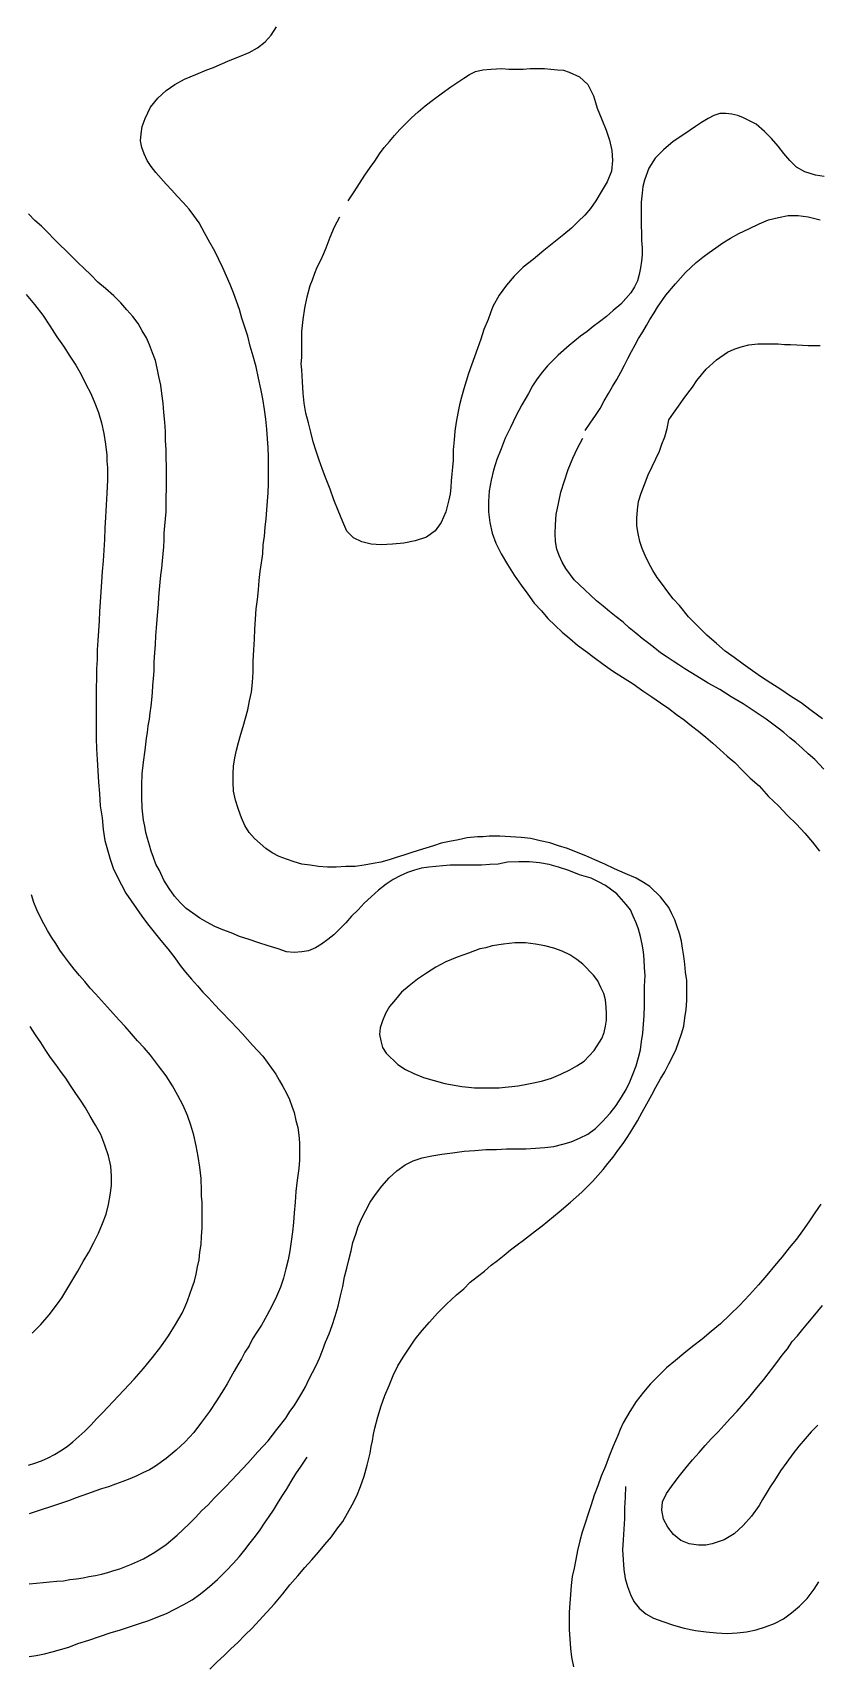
# Model space of a CAD drawing. Header units: inches. Extents: x 401374 to 405300, y 6332180 to 6336621.
# Drawn here: x 403064.2 to 403196.4, y 6333754.6 to 6334029.7 of the extents above; entities that cross this region are included whole.
import ezdxf

# ---------------------------------------------------------------- set-up
doc = ezdxf.new("R2010")
doc.units = ezdxf.units.IN
doc.header["$MEASUREMENT"] = 0

msp = doc.modelspace()

# ---------------------------------------------------------------- linework, layer by layer
for points in [[(403094.1, 6333753.8), (403095.3, 6333755), (403096.5, 6333756.1), (403097.6, 6333757.2), (403098.8, 6333758.3), (403100, 6333759.5), (403101.2, 6333760.7), (403102.4, 6333762), (403103.7, 6333763.4), (403105, 6333764.8), (403106.4, 6333766.5), (403107.6, 6333768), (403108.9, 6333769.5), (403110.1, 6333770.9), (403111.3, 6333772.2), (403112.4, 6333773.5), (403113.5, 6333774.8), (403114.6, 6333776.1), (403115.5, 6333777.4), (403116.5, 6333778.7), (403117.3, 6333780.1), (403118.1, 6333781.5), (403118.9, 6333783), (403119.5, 6333784.6), (403120.1, 6333786.3), (403120.6, 6333788.2), (403121.1, 6333790.2), (403121.3, 6333791.3), (403121.5, 6333792.3), (403121.7, 6333793.4), (403121.9, 6333794.4), (403122.4, 6333796.3), (403123, 6333798.2), (403123.6, 6333799.9), (403124.3, 6333801.6), (403125, 6333803.3), (403125.8, 6333804.9), (403126.7, 6333806.4), (403127.7, 6333807.9), (403128.7, 6333809.4), (403129.9, 6333810.9), (403131.1, 6333812.3), (403132.5, 6333813.8), (403134, 6333815.3), (403135.7, 6333816.9), (403136.9, 6333817.9), (403138, 6333819), (403139.2, 6333820), (403140.4, 6333820.9), (403141.5, 6333821.9), (403142.6, 6333822.7), (403143.7, 6333823.6), (403144.8, 6333824.5), (403145.9, 6333825.3), (403147, 6333826.1), (403148, 6333826.9), (403149, 6333827.7), (403150.1, 6333828.5), (403151.1, 6333829.3), (403153, 6333830.9), (403154.9, 6333832.5), (403156.8, 6333834.2), (403158.6, 6333836), (403160.4, 6333838), (403161.2, 6333839), (403162.1, 6333840.1), (403162.9, 6333841.2), (403163.8, 6333842.4), (403164.6, 6333843.6), (403165.4, 6333844.9), (403166.2, 6333846.2), (403167, 6333847.7), (403167.8, 6333849.1), (403168.6, 6333850.6), (403169.3, 6333851.9), (403170.1, 6333853.3), (403170.8, 6333854.5), (403171.5, 6333855.8), (403172.1, 6333857), (403172.7, 6333858.3), (403173.2, 6333859.6), (403173.6, 6333860.9), (403174, 6333862.2), (403174.2, 6333863.6), (403174.4, 6333865), (403174.5, 6333866.5), (403174.5, 6333868.1), (403174.5, 6333869.9), (403174.3, 6333871.3), (403174.2, 6333872.6), (403174, 6333874), (403173.8, 6333875.3), (403173.6, 6333876.5), (403173.3, 6333877.8), (403172.9, 6333878.9), (403172.5, 6333880.1), (403172, 6333881.1), (403171.5, 6333882.2), (403170.1, 6333884), (403168.3, 6333885.7), (403167.2, 6333886.4), (403166, 6333887.1), (403164.1, 6333887.9), (403162.3, 6333888.7), (403160.7, 6333889.5), (403159, 6333890.2), (403157.5, 6333890.9), (403155.9, 6333891.5), (403154.4, 6333892.1), (403152.9, 6333892.6), (403151.4, 6333893.1), (403149.8, 6333893.4), (403148.2, 6333893.8), (403146.6, 6333894), (403144.8, 6333894.1), (403143, 6333894.2), (403141.2, 6333894.2), (403140.2, 6333894.1), (403139.2, 6333894.1), (403137.5, 6333893.9), (403136, 6333893.6), (403134.5, 6333893.3), (403133.1, 6333893), (403131.8, 6333892.6), (403130.5, 6333892.2), (403129.2, 6333891.8), (403128, 6333891.4), (403126.8, 6333891), (403125.5, 6333890.6), (403124.3, 6333890.2), (403122.9, 6333889.8), (403121.6, 6333889.6), (403120.1, 6333889.3), (403118.6, 6333889.1), (403117, 6333889.1), (403115.4, 6333889), (403113.9, 6333889), (403112.4, 6333889.1), (403111, 6333889.3), (403109.6, 6333889.5), (403108.3, 6333889.9), (403107, 6333890.3), (403105.8, 6333890.8), (403104.6, 6333891.4), (403103.5, 6333892.1), (403101.6, 6333893.8), (403100.7, 6333894.8), (403100, 6333896), (403099.4, 6333897.3), (403098.9, 6333898.7), (403098.4, 6333900.3), (403098.1, 6333901.8), (403098, 6333903.3), (403098, 6333904.7), (403098.1, 6333906), (403098.3, 6333907.4), (403098.6, 6333908.7), (403098.9, 6333910), (403099.3, 6333911.4), (403099.7, 6333912.7), (403100.1, 6333914.1), (403100.5, 6333915.5), (403100.8, 6333917), (403101.1, 6333918.5), (403101.3, 6333920.1), (403101.4, 6333921.9), (403101.4, 6333923.7), (403101.5, 6333925.6), (403101.6, 6333927.4), (403101.7, 6333929.1), (403101.8, 6333930.8), (403101.9, 6333932.5), (403102.1, 6333934.1), (403102.3, 6333935.7), (403102.4, 6333937.3), (403102.6, 6333938.8), (403102.8, 6333940.3), (403103, 6333941.8), (403103.1, 6333943.3), (403103.3, 6333944.8), (403103.4, 6333946.3), (403103.6, 6333947.7), (403103.7, 6333949.2), (403103.8, 6333950.7), (403103.9, 6333952.1), (403104, 6333953.6), (403104, 6333955.1), (403104, 6333956.6), (403104, 6333958.1), (403103.9, 6333959.7), (403103.8, 6333961.2), (403103.7, 6333962.8), (403103.5, 6333964.5), (403103.3, 6333966.1), (403103, 6333967.9), (403102.7, 6333969.6), (403102.3, 6333971.4), (403101.9, 6333973.3), (403101.4, 6333975.1), (403100.9, 6333976.8), (403100.5, 6333978.5), (403100, 6333980), (403099.5, 6333981.5), (403099.1, 6333983), (403098.6, 6333984.4), (403098.1, 6333985.8), (403097.5, 6333987.2), (403096.9, 6333988.6), (403096.3, 6333990), (403095.6, 6333991.4), (403094.9, 6333992.8), (403094.1, 6333994.3), (403093.2, 6333995.9), (403092.3, 6333997.6), (403091.4, 6333998.8), (403090.6, 6333999.9), (403089.6, 6334001), (403088.6, 6334002.1), (403087.7, 6334003.1), (403086.7, 6334004.1), (403085, 6334006.1), (403084.2, 6334007.1), (403083.5, 6334008.1), (403083, 6334009.2), (403082.6, 6334010.3), (403082.4, 6334011.4), (403082.5, 6334012.6), (403082.7, 6334013.8), (403083.2, 6334015.2), (403084.1, 6334017.1), (403085.3, 6334018.6), (403086.7, 6334019.9), (403088.2, 6334020.9), (403089.8, 6334021.8), (403091.7, 6334022.6), (403093.6, 6334023.4), (403094.7, 6334023.8), (403095.8, 6334024.3), (403097.5, 6334025), (403099.1, 6334025.6), (403100.7, 6334026.3), (403102.1, 6334027.1), (403103.4, 6334028.1), (403104.4, 6334029.2), (403105.3, 6334030.6)], [(403117.4, 6334001.3), (403118.4, 6334002.8), (403119.3, 6334004.2), (403120.2, 6334005.6), (403121.1, 6334006.9), (403121.9, 6334008), (403122.7, 6334009.2), (403123.5, 6334010.3), (403124.4, 6334011.3), (403125.2, 6334012.3), (403126.1, 6334013.3), (403128.1, 6334015.3), (403129.2, 6334016.3), (403130.4, 6334017.3), (403131.8, 6334018.4), (403133.3, 6334019.5), (403134.7, 6334020.5), (403135.9, 6334021.3), (403136.9, 6334022), (403137.9, 6334022.6), (403138.9, 6334023.1), (403140.1, 6334023.4), (403141.5, 6334023.5), (403143.3, 6334023.6), (403144.5, 6334023.5), (403145.7, 6334023.5), (403146.9, 6334023.5), (403148.1, 6334023.6), (403149.3, 6334023.6), (403150.5, 6334023.6), (403151.6, 6334023.5), (403152.7, 6334023.4), (403153.7, 6334023.3), (403154.7, 6334023), (403156.4, 6334022.2), (403157.8, 6334020.9), (403158.8, 6334019), (403159.1, 6334017.9), (403159.4, 6334016.9), (403160.2, 6334015), (403160.9, 6334013.2), (403161.5, 6334011.5), (403161.9, 6334009.8), (403162, 6334008.1), (403161.8, 6334006.3), (403161.1, 6334004.5), (403160.1, 6334002.8), (403159.2, 6334001.3), (403158.3, 6334000), (403157.3, 6333998.9), (403156.2, 6333997.8), (403155.1, 6333996.7), (403153.8, 6333995.6), (403152.4, 6333994.5), (403150.4, 6333992.9), (403148.6, 6333991.4), (403146.9, 6333990.1), (403145.4, 6333988.6), (403144.1, 6333987.1), (403142.9, 6333985.4), (403141.8, 6333983.5), (403141.4, 6333982.4), (403141, 6333981.3), (403140.3, 6333979.6), (403139.8, 6333978), (403139.2, 6333976.4), (403138.7, 6333975), (403138.2, 6333973.6), (403137.7, 6333972.2), (403137.3, 6333970.9), (403136.9, 6333969.6), (403136.5, 6333968.2), (403136.2, 6333966.9), (403135.9, 6333965.5), (403135.6, 6333964), (403135.4, 6333962.5), (403135.3, 6333961), (403135.1, 6333959.3), (403135.1, 6333957.6), (403135, 6333956.4), (403134.9, 6333955.3), (403134.8, 6333954.1), (403134.7, 6333953), (403134.6, 6333951.9), (403134.4, 6333950.9), (403133.9, 6333948.9), (403133.1, 6333947.1), (403132.1, 6333945.7), (403130.6, 6333944.6), (403128.7, 6333944), (403126.8, 6333943.6), (403124.9, 6333943.4), (403123, 6333943.3), (403121.3, 6333943.4), (403119.7, 6333943.8), (403118.3, 6333944.5), (403117.2, 6333945.6), (403116.5, 6333947.2), (403115.7, 6333949.1), (403115, 6333950.9), (403114.4, 6333952.7), (403113.7, 6333954.4), (403113.1, 6333956), (403112.5, 6333957.6), (403112, 6333959.1), (403111.5, 6333960.7), (403111.1, 6333962.3), (403110.7, 6333963.9), (403110.3, 6333965.5), (403110, 6333967.2), (403109.8, 6333968.9), (403109.7, 6333970.8), (403109.6, 6333972.8), (403109.5, 6333973.8), (403109.6, 6333974.9), (403109.6, 6333976.1), (403109.6, 6333977.2), (403109.6, 6333978.3), (403109.6, 6333979.3), (403109.8, 6333981.3), (403110.1, 6333983.2), (403110.5, 6333985.1), (403111, 6333987), (403111.4, 6333988), (403111.8, 6333989.1), (403112.2, 6333990.1), (403112.8, 6333991.3), (403113.3, 6333992.4), (403113.7, 6333993.4), (403114.4, 6333995.2), (403115.1, 6333996.9), (403116, 6333998.6)], [(403197.7, 6334005.4), (403196.2, 6334005.6), (403194.4, 6334006.2), (403193, 6334007), (403191.9, 6334008.1), (403190.9, 6334009.3), (403189.9, 6334010.5), (403188.8, 6334011.8), (403187.6, 6334013), (403186.2, 6334014.2), (403185.1, 6334014.8), (403184.1, 6334015.3), (403183.1, 6334015.7), (403182.1, 6334015.9), (403181.1, 6334016), (403180.1, 6334016), (403179.1, 6334015.7), (403178.1, 6334015.2), (403177, 6334014.5), (403176, 6334013.8), (403174, 6334012.5), (403172.2, 6334011.3), (403170.6, 6334009.9), (403169.2, 6334008.5), (403168.1, 6334006.8), (403167.4, 6334004.8), (403167.1, 6334003.7), (403167, 6334002.6), (403166.8, 6334001.1), (403166.8, 6333999.8), (403166.8, 6333998.4), (403166.8, 6333997.1), (403166.9, 6333995.9), (403166.9, 6333994.6), (403167, 6333993.4), (403167, 6333992.2), (403166.9, 6333991.1), (403166.7, 6333990), (403166.5, 6333988.9), (403166.2, 6333987.8), (403165.7, 6333986.8), (403165.1, 6333985.8), (403163.4, 6333983.9), (403162.1, 6333982.8), (403161, 6333981.8), (403159.8, 6333980.9), (403158.7, 6333980.1), (403157.7, 6333979.3), (403156.6, 6333978.5), (403154.7, 6333976.9), (403152.8, 6333975.3), (403151, 6333973.5), (403150.2, 6333972.5), (403149.3, 6333971.3), (403148.5, 6333970.1), (403147.8, 6333968.8), (403146.7, 6333966.9), (403145.7, 6333965), (403144.8, 6333963.1), (403143.9, 6333961.3), (403143.2, 6333959.5), (403142.5, 6333957.7), (403141.9, 6333955.9), (403141.5, 6333954.2), (403141.2, 6333952.4), (403141.1, 6333950.6), (403141.1, 6333948.9), (403141.3, 6333947.1), (403141.7, 6333945.3), (403142.3, 6333943.6), (403143.2, 6333941.8), (403144.3, 6333940), (403145.4, 6333938.2), (403146.6, 6333936.5), (403147.7, 6333935), (403148.8, 6333933.5), (403150, 6333932.2), (403151.1, 6333930.9), (403152.3, 6333929.7), (403153.5, 6333928.6), (403154.8, 6333927.5), (403156.1, 6333926.4), (403157.5, 6333925.4), (403158.9, 6333924.3), (403160.4, 6333923.2), (403162, 6333922.1), (403163.7, 6333921), (403165.5, 6333919.9), (403167.1, 6333918.7), (403168.6, 6333917.7), (403170.1, 6333916.7), (403171.5, 6333915.7), (403172.8, 6333914.7), (403174.1, 6333913.8), (403175.3, 6333912.8), (403176.5, 6333911.9), (403177.7, 6333910.9), (403178.9, 6333909.9), (403180.1, 6333908.8), (403181.3, 6333907.7), (403182.6, 6333906.6), (403183.9, 6333905.3), (403185.2, 6333904), (403186.7, 6333902.7), (403188.3, 6333900.9), (403190, 6333899.3), (403191.5, 6333897.7), (403193, 6333896.2), (403194.4, 6333894.7), (403195.7, 6333893.2), (403196.9, 6333891.7)], [(403063.6, 6333768.2), (403064.8, 6333768.3), (403066, 6333768.4), (403067.1, 6333768.5), (403068.3, 6333768.6), (403069.4, 6333768.7), (403070.5, 6333768.9), (403071.6, 6333769), (403072.7, 6333769.2), (403073.7, 6333769.4), (403074.8, 6333769.6), (403075.8, 6333769.8), (403076.9, 6333770.1), (403077.9, 6333770.4), (403078.9, 6333770.7), (403080.9, 6333771.5), (403082.9, 6333772.4), (403084.8, 6333773.5), (403086.7, 6333774.8), (403088.6, 6333776.4), (403090.6, 6333778.3), (403091.7, 6333779.4), (403092.7, 6333780.5), (403093.8, 6333781.5), (403094.8, 6333782.6), (403095.8, 6333783.6), (403096.8, 6333784.6), (403098.7, 6333786.6), (403100.5, 6333788.5), (403102.2, 6333790.4), (403103.9, 6333792.3), (403105.4, 6333794.2), (403106.9, 6333796.1), (403107.6, 6333797.2), (403108.3, 6333798.2), (403108.9, 6333799.2), (403109.6, 6333800.3), (403110.2, 6333801.4), (403110.8, 6333802.6), (403111.4, 6333803.8), (403112, 6333805), (403112.6, 6333806.2), (403113.1, 6333807.5), (403113.6, 6333808.9), (403114.2, 6333810.3), (403114.7, 6333811.7), (403115.2, 6333813.3), (403115.7, 6333815), (403116.1, 6333816.7), (403116.5, 6333818.3), (403116.8, 6333819.9), (403117.2, 6333821.4), (403117.5, 6333822.8), (403117.9, 6333824.3), (403118.2, 6333825.7), (403118.7, 6333827.1), (403119.1, 6333828.4), (403119.7, 6333829.8), (403120.4, 6333831.1), (403121.1, 6333832.5), (403122, 6333833.8), (403123.1, 6333835.2), (403124.3, 6333836.6), (403125.6, 6333837.8), (403127, 6333838.8), (403128.4, 6333839.5), (403129.9, 6333840), (403131.5, 6333840.3), (403133.2, 6333840.6), (403135, 6333840.8), (403137, 6333841.1), (403138.8, 6333841.2), (403140.6, 6333841.4), (403142.4, 6333841.4), (403144.1, 6333841.5), (403145.8, 6333841.5), (403147.4, 6333841.5), (403149, 6333841.6), (403150.6, 6333841.7), (403152.1, 6333841.9), (403153.6, 6333842.3), (403155, 6333842.7), (403156.4, 6333843.3), (403157.8, 6333844), (403159.1, 6333844.9), (403160.3, 6333846.1), (403161.6, 6333847.5), (403162.6, 6333848.8), (403163.5, 6333850.2), (403164.3, 6333851.5), (403164.9, 6333852.8), (403165.5, 6333854.2), (403166, 6333855.5), (403166.4, 6333856.9), (403166.7, 6333858.2), (403166.9, 6333859.6), (403167.1, 6333861), (403167.2, 6333862.5), (403167.3, 6333864), (403167.4, 6333865.6), (403167.4, 6333867.2), (403167.4, 6333868.9), (403167.5, 6333870.7), (403167.4, 6333872), (403167.3, 6333873.4), (403167.2, 6333874.7), (403167, 6333876), (403166.7, 6333877.3), (403166.4, 6333878.5), (403166, 6333879.6), (403165.5, 6333880.7), (403165, 6333881.8), (403164.3, 6333882.7), (403162.7, 6333884.5), (403160.8, 6333885.9), (403159.6, 6333886.5), (403158.4, 6333887.1), (403156.4, 6333887.7), (403154.6, 6333888.4), (403152.9, 6333889), (403151.3, 6333889.4), (403149.7, 6333889.7), (403148, 6333889.9), (403146.2, 6333889.9), (403144.3, 6333889.8), (403142.7, 6333889.5), (403141.3, 6333889.4), (403139.9, 6333889.3), (403138.5, 6333889.3), (403137.2, 6333889.3), (403135.9, 6333889.3), (403134.6, 6333889.3), (403133.4, 6333889.2), (403132.2, 6333889.1), (403131, 6333889), (403129.8, 6333888.8), (403128.6, 6333888.5), (403127.4, 6333888.1), (403126.2, 6333887.5), (403125, 6333886.9), (403123.8, 6333886.1), (403122.5, 6333885.1), (403121.3, 6333884), (403120.1, 6333882.9), (403119.1, 6333881.8), (403118, 6333880.7), (403117, 6333879.6), (403116, 6333878.6), (403115, 6333877.6), (403114, 6333876.8), (403112.9, 6333876), (403111.9, 6333875.4), (403110.7, 6333874.9), (403109.6, 6333874.7), (403108.3, 6333874.6), (403107, 6333874.7), (403105.6, 6333875.2), (403103.9, 6333875.7), (403102.2, 6333876.3), (403100.7, 6333876.8), (403099.1, 6333877.3), (403097.7, 6333877.9), (403096.3, 6333878.4), (403094.9, 6333879), (403093.6, 6333879.7), (403092.4, 6333880.4), (403091.2, 6333881.2), (403090.1, 6333882), (403089.1, 6333883), (403088.1, 6333884.1), (403087.2, 6333885.4), (403086.3, 6333886.8), (403085.6, 6333888.4), (403085, 6333889.5), (403084.6, 6333890.6), (403084.2, 6333891.7), (403083.9, 6333892.7), (403083.6, 6333893.8), (403083.3, 6333894.8), (403083.1, 6333895.9), (403082.9, 6333896.9), (403082.7, 6333898.9), (403082.6, 6333900.8), (403082.6, 6333902.8), (403082.7, 6333904.7), (403082.9, 6333906.7), (403083.2, 6333908.7), (403083.3, 6333909.7), (403083.4, 6333910.7), (403083.6, 6333911.7), (403083.7, 6333912.8), (403083.9, 6333913.9), (403084, 6333915), (403084.2, 6333916.1), (403084.3, 6333917.2), (403084.4, 6333918.4), (403084.5, 6333919.6), (403084.6, 6333920.8), (403084.7, 6333922.1), (403084.7, 6333923.6), (403084.8, 6333925.1), (403084.9, 6333926.5), (403085, 6333928), (403085.1, 6333929.3), (403085.2, 6333930.7), (403085.3, 6333932), (403085.4, 6333933.3), (403085.5, 6333934.5), (403085.6, 6333935.8), (403085.7, 6333937), (403085.8, 6333938.2), (403086, 6333939.4), (403086.1, 6333940.6), (403086.2, 6333941.8), (403086.3, 6333943), (403086.4, 6333944.1), (403086.4, 6333945.3), (403086.5, 6333946.5), (403086.6, 6333947.7), (403086.7, 6333948.9), (403086.7, 6333950.2), (403086.7, 6333951.4), (403086.8, 6333952.7), (403086.8, 6333954), (403086.8, 6333955.3), (403086.8, 6333956.6), (403086.7, 6333958), (403086.7, 6333959.4), (403086.6, 6333960.9), (403086.6, 6333962.4), (403086.5, 6333964), (403086.3, 6333965.6), (403086.2, 6333967.2), (403086, 6333968.8), (403085.8, 6333970.2), (403085.5, 6333971.7), (403085.2, 6333973.1), (403084.9, 6333974.4), (403084.4, 6333975.7), (403083.9, 6333977), (403083.4, 6333978.2), (403082.7, 6333979.4), (403082, 6333980.6), (403081.1, 6333981.8), (403080.1, 6333982.9), (403079.1, 6333984.1), (403077.9, 6333985.3), (403076.5, 6333986.5), (403075.2, 6333987.6), (403074, 6333988.8), (403072.9, 6333989.9), (403071.8, 6333990.9), (403070.8, 6333991.9), (403069.8, 6333992.9), (403068.8, 6333993.9), (403067.8, 6333994.9), (403066.8, 6333995.9), (403065.7, 6333997), (403064.6, 6333998), (403063.5, 6333999.1)], [(403157.4, 6333962.6), (403158.2, 6333963.8), (403159.1, 6333965.1), (403159.9, 6333966.3), (403160.6, 6333967.6), (403161.3, 6333968.8), (403162, 6333970), (403162.7, 6333971.2), (403163.4, 6333972.4), (403164, 6333973.6), (403164.6, 6333974.7), (403165.2, 6333975.9), (403165.8, 6333977), (403166.4, 6333978.1), (403167.1, 6333979.2), (403167.7, 6333980.3), (403168.3, 6333981.3), (403169, 6333982.4), (403169.6, 6333983.4), (403171, 6333985.4), (403172.6, 6333987.3), (403174.3, 6333989.2), (403176.1, 6333990.9), (403177.2, 6333991.8), (403178.3, 6333992.6), (403179.4, 6333993.4), (403180.6, 6333994.2), (403181.9, 6333995), (403183.3, 6333995.8), (403185, 6333996.6), (403186.7, 6333997.4), (403188.3, 6333998.1), (403190, 6333998.5), (403191.6, 6333998.8), (403193.3, 6333998.8), (403195, 6333998.6), (403197, 6333998.1)], [(403063.1, 6333985.5), (403064.5, 6333983.8), (403065.9, 6333982), (403067.1, 6333980.2), (403068.3, 6333978.4), (403069.4, 6333976.8), (403070.5, 6333975.1), (403071.5, 6333973.6), (403072.4, 6333972), (403073.2, 6333970.4), (403074, 6333968.8), (403074.7, 6333967.2), (403075.3, 6333965.6), (403075.8, 6333963.9), (403076.2, 6333962.1), (403076.5, 6333960.3), (403076.7, 6333958.4), (403076.7, 6333957.4), (403076.8, 6333956.3), (403076.8, 6333955.2), (403076.8, 6333954.2), (403076.7, 6333952), (403076.6, 6333950), (403076.5, 6333948), (403076.4, 6333946.1), (403076.3, 6333944.2), (403076.2, 6333942.4), (403076.1, 6333940.6), (403075.9, 6333938.8), (403075.8, 6333937.1), (403075.7, 6333935.4), (403075.6, 6333933.7), (403075.5, 6333932.1), (403075.4, 6333930.5), (403075.3, 6333928.8), (403075.2, 6333927.2), (403075.1, 6333925.6), (403075.1, 6333924), (403075, 6333922.4), (403075, 6333920.8), (403074.9, 6333919.2), (403074.9, 6333917.5), (403074.9, 6333915.9), (403074.9, 6333914.2), (403074.9, 6333912.5), (403074.9, 6333910.7), (403075, 6333908.9), (403075.1, 6333907.1), (403075.2, 6333905.2), (403075.3, 6333903.3), (403075.5, 6333901.4), (403075.6, 6333899.3), (403075.9, 6333897.3), (403076.1, 6333895.3), (403076.4, 6333893.5), (403076.8, 6333891.9), (403077.3, 6333890.3), (403077.8, 6333888.8), (403078.5, 6333887.3), (403079.2, 6333886), (403079.9, 6333884.6), (403080.8, 6333883.3), (403081.7, 6333882), (403082.6, 6333880.7), (403083.6, 6333879.4), (403084.7, 6333878), (403085.8, 6333876.6), (403087, 6333875.2), (403088.2, 6333873.7), (403089.1, 6333872.4), (403090, 6333871.3), (403091, 6333870.1), (403092, 6333869), (403092.9, 6333867.9), (403093.9, 6333866.9), (403094.9, 6333865.8), (403095.8, 6333864.8), (403097.7, 6333862.9), (403099.6, 6333860.9), (403101.3, 6333859), (403103, 6333857.1), (403104.5, 6333855.1), (403105.2, 6333854.1), (403105.8, 6333853.1), (403106.4, 6333852), (403107, 6333850.9), (403107.5, 6333849.8), (403107.9, 6333848.7), (403108.3, 6333847.6), (403108.6, 6333846.3), (403108.9, 6333845.1), (403109.1, 6333843.8), (403109.2, 6333842.5), (403109.2, 6333841.1), (403109.2, 6333839.6), (403109.1, 6333838.2), (403108.8, 6333836.2), (403108.6, 6333834.3), (403108.5, 6333832.5), (403108.3, 6333830.7), (403108.2, 6333829.1), (403108, 6333827.5), (403107.8, 6333825.9), (403107.6, 6333824.3), (403107.3, 6333822.8), (403106.9, 6333821.3), (403106.5, 6333819.7), (403106, 6333818.2), (403105.3, 6333816.6), (403104.6, 6333815.1), (403103.7, 6333813.4), (403102.8, 6333811.8), (403102, 6333810.6), (403101.3, 6333809.5), (403100.7, 6333808.3), (403100, 6333807.2), (403099.4, 6333806.1), (403098.8, 6333805.1), (403098.2, 6333804), (403097.6, 6333803), (403097, 6333801.9), (403096.4, 6333800.9), (403095.2, 6333799), (403094, 6333797.2), (403092.7, 6333795.4), (403091.4, 6333793.7), (403089.9, 6333792.1), (403088.4, 6333790.7), (403086.7, 6333789.3), (403084.9, 6333788), (403083.9, 6333787.4), (403082.8, 6333786.9), (403081.8, 6333786.4), (403080.6, 6333785.9), (403079.4, 6333785.4), (403078.2, 6333785), (403077, 6333784.5), (403075.8, 6333784.2), (403074.7, 6333783.8), (403073.6, 6333783.4), (403072.5, 6333783), (403071.4, 6333782.6), (403070.4, 6333782.2), (403069.4, 6333781.9), (403067.4, 6333781.2), (403065.5, 6333780.6), (403063.6, 6333780)], [(403171.5, 6333964.4), (403172.3, 6333965.5), (403173.1, 6333966.7), (403173.9, 6333967.8), (403174.7, 6333968.9), (403175.5, 6333969.9), (403176.2, 6333971), (403177.8, 6333972.9), (403179.5, 6333974.5), (403181.4, 6333975.8), (403182.5, 6333976.3), (403183.7, 6333976.7), (403185, 6333977), (403186.5, 6333977.2), (403187.7, 6333977.2), (403188.8, 6333977.2), (403189.9, 6333977.2), (403191, 6333977.1), (403192, 6333977.1), (403193.1, 6333977), (403195, 6333976.9), (403197, 6333976.9)], [(403197.4, 6333914), (403195.5, 6333915.4), (403193.8, 6333916.7), (403192, 6333917.8), (403190.4, 6333918.9), (403188.7, 6333920), (403187.1, 6333921), (403185.6, 6333922.1), (403184, 6333923.2), (403182.5, 6333924.3), (403181, 6333925.4), (403179.5, 6333926.7), (403177.9, 6333928.1), (403176.4, 6333929.6), (403174.8, 6333931.2), (403173.3, 6333933.1), (403172.2, 6333934.2), (403171.3, 6333935.4), (403170.4, 6333936.6), (403169.5, 6333937.8), (403168.8, 6333939), (403168.1, 6333940.2), (403167.5, 6333941.5), (403167, 6333942.7), (403166.6, 6333943.9), (403166.3, 6333945.2), (403166.1, 6333946.5), (403166.1, 6333947.8), (403166.2, 6333949.2), (403166.4, 6333950.6), (403166.8, 6333952), (403167.4, 6333953.5), (403168, 6333955.1), (403168.7, 6333956.5), (403169.3, 6333957.8), (403169.9, 6333959.1), (403170.3, 6333960.3), (403170.8, 6333961.5), (403171.2, 6333962.9), (403171.5, 6333964.4)], [(403197.6, 6333905.5), (403196.1, 6333907.1), (403195, 6333908.1), (403194, 6333909), (403192.9, 6333910), (403191.9, 6333910.8), (403190.9, 6333911.7), (403189.9, 6333912.4), (403187.9, 6333913.9), (403185.9, 6333915.3), (403184, 6333916.5), (403182, 6333917.7), (403180.1, 6333918.9), (403178.1, 6333920), (403176.2, 6333921.2), (403174.2, 6333922.4), (403173.2, 6333923.1), (403172.2, 6333923.7), (403171.2, 6333924.4), (403170.1, 6333925.1), (403169.1, 6333925.9), (403168.1, 6333926.7), (403167, 6333927.5), (403165.9, 6333928.4), (403164.8, 6333929.3), (403163.8, 6333930.3), (403162.6, 6333931.2), (403161.5, 6333932.1), (403160.4, 6333933), (403159.3, 6333933.9), (403158.3, 6333934.8), (403157.3, 6333935.7), (403155.5, 6333937.4), (403154.1, 6333939.3), (403153.5, 6333940.4), (403153, 6333941.5), (403152.6, 6333942.6), (403152.4, 6333943.9), (403152.3, 6333945.2), (403152.4, 6333946.7), (403152.5, 6333948.4), (403152.9, 6333950.3), (403153.3, 6333952.2), (403153.9, 6333954.1), (403154.5, 6333956), (403155.3, 6333957.9), (403156.1, 6333959.6), (403157, 6333961.3)], [(403063.5, 6333788.2), (403064.6, 6333788.5), (403065.7, 6333788.9), (403066.8, 6333789.4), (403067.9, 6333790), (403068.9, 6333790.6), (403070, 6333791.3), (403071, 6333792.1), (403072, 6333793), (403073, 6333793.9), (403074.1, 6333795), (403075, 6333796), (403076, 6333797), (403077.8, 6333798.9), (403079.6, 6333800.8), (403081.3, 6333802.7), (403082.9, 6333804.5), (403084.4, 6333806.3), (403085.8, 6333808.1), (403087.1, 6333810), (403088.3, 6333811.9), (403089.4, 6333813.8), (403089.9, 6333814.9), (403090.3, 6333815.9), (403090.7, 6333817), (403091.1, 6333818.1), (403091.5, 6333819.2), (403091.8, 6333820.4), (403092, 6333821.6), (403092.3, 6333822.8), (403092.4, 6333824.1), (403092.6, 6333825.4), (403092.7, 6333826.7), (403092.8, 6333828.2), (403092.8, 6333829.3), (403092.8, 6333830.4), (403092.8, 6333831.4), (403092.8, 6333832.5), (403092.7, 6333833.5), (403092.7, 6333834.5), (403092.6, 6333836.5), (403092.4, 6333838.4), (403092.1, 6333840.2), (403091.8, 6333842), (403091.4, 6333843.8), (403090.9, 6333845.5), (403090.3, 6333847.1), (403089.6, 6333848.8), (403088.7, 6333850.5), (403087.8, 6333852.1), (403086.7, 6333853.8), (403085.4, 6333855.5), (403084.1, 6333857.3), (403083, 6333858.5), (403081.9, 6333859.7), (403080.9, 6333860.9), (403079.8, 6333862.1), (403078.8, 6333863.2), (403077.8, 6333864.3), (403076.8, 6333865.4), (403075.8, 6333866.5), (403074.8, 6333867.6), (403073.9, 6333868.6), (403073, 6333869.7), (403072.1, 6333870.7), (403071.2, 6333871.8), (403070.4, 6333872.8), (403069.6, 6333873.9), (403068.8, 6333875), (403068.1, 6333876.1), (403067.4, 6333877.2), (403066.7, 6333878.3), (403066.1, 6333879.4), (403065.5, 6333880.6), (403064.9, 6333881.8), (403064.4, 6333883), (403064, 6333884.3)], [(403122.9, 6333859.7), (403123.2, 6333858.6), (403123.8, 6333857.6), (403125.8, 6333855.7), (403127.1, 6333854.9), (403128.5, 6333854.2), (403130.1, 6333853.5), (403131.9, 6333853), (403133.7, 6333852.5), (403135.6, 6333852.2), (403136.6, 6333852), (403137.7, 6333851.9), (403138.7, 6333851.8), (403139.7, 6333851.8), (403140.8, 6333851.8), (403141.8, 6333851.8), (403142.9, 6333851.8), (403143.9, 6333851.9), (403145, 6333852), (403146, 6333852.1), (403147, 6333852.3), (403148.1, 6333852.5), (403150, 6333852.9), (403151.7, 6333853.4), (403153.3, 6333854.1), (403154.8, 6333854.8), (403156, 6333855.5), (403157.2, 6333856.3), (403158.9, 6333858.1), (403160.2, 6333860.1), (403160.6, 6333861.1), (403160.8, 6333862.2), (403161, 6333863.2), (403161, 6333864.3), (403160.9, 6333865.4), (403160.8, 6333866.6), (403160.5, 6333867.7), (403160, 6333868.7), (403159.5, 6333869.8), (403158.8, 6333870.8), (403157, 6333872.6), (403156, 6333873.4), (403154.8, 6333874.2), (403153.5, 6333874.8), (403152.1, 6333875.3), (403150.6, 6333875.7), (403149, 6333876), (403147.3, 6333876.2), (403145.5, 6333876.2), (403143.6, 6333876), (403141.7, 6333875.7), (403140.6, 6333875.4), (403139.6, 6333875.2), (403137.7, 6333874.5), (403135.8, 6333873.8), (403133.9, 6333873), (403132.2, 6333872.1), (403130.6, 6333871.1), (403129.1, 6333870.1), (403127.7, 6333869), (403126.4, 6333867.9), (403125.4, 6333866.7), (403124.4, 6333865.5), (403123.7, 6333864.3), (403123.2, 6333863.1), (403122.8, 6333861.9), (403122.7, 6333860.8), (403122.9, 6333859.7)], [(403064.1, 6333810.4), (403065.6, 6333811.9), (403067, 6333813.5), (403068.4, 6333815.4), (403069.1, 6333816.4), (403069.8, 6333817.5), (403070.8, 6333819.2), (403071.8, 6333820.9), (403072.7, 6333822.5), (403073.7, 6333824.1), (403074.5, 6333825.7), (403075.3, 6333827.3), (403076, 6333828.9), (403076.6, 6333830.5), (403077, 6333832.1), (403077.3, 6333833.7), (403077.5, 6333835.3), (403077.5, 6333836.9), (403077.4, 6333838.6), (403077, 6333840.3), (403076.4, 6333842.1), (403075.7, 6333843.9), (403074.8, 6333845.5), (403073.9, 6333847), (403073.1, 6333848.4), (403072.3, 6333849.7), (403071.4, 6333851), (403070.6, 6333852.2), (403069.8, 6333853.4), (403068.9, 6333854.6), (403068.1, 6333855.7), (403067.2, 6333856.9), (403066.4, 6333858.1), (403065.6, 6333859.4), (403064.7, 6333860.7), (403063.8, 6333862.1)], [(403197.1, 6333832.2), (403196.1, 6333830.7), (403195.1, 6333829.2), (403194, 6333827.7), (403193, 6333826.3), (403191.8, 6333824.8), (403190.6, 6333823.3), (403189.3, 6333821.8), (403188, 6333820.2), (403186.6, 6333818.6), (403185.1, 6333816.9), (403183.4, 6333815.1), (403181.8, 6333813.5), (403180.2, 6333812), (403178.6, 6333810.7), (403177.1, 6333809.4), (403175.5, 6333808.2), (403174, 6333807), (403172.6, 6333805.8), (403171.1, 6333804.6), (403169.8, 6333803.3), (403168.4, 6333801.9), (403167.2, 6333800.5), (403166, 6333798.9), (403164.9, 6333797.2), (403163.8, 6333795.3), (403163.3, 6333794.2), (403162.9, 6333793.2), (403162.1, 6333791.4), (403161.4, 6333789.7), (403160.8, 6333788), (403160.1, 6333786.3), (403159.5, 6333784.7), (403158.9, 6333783.1), (403158.4, 6333781.5), (403157.9, 6333780), (403157.4, 6333778.4), (403156.9, 6333776.9), (403156.5, 6333775.4), (403156.1, 6333773.8), (403155.8, 6333772.3), (403155.5, 6333770.8), (403155.2, 6333769.4), (403155, 6333767.9), (403154.9, 6333766.4), (403154.8, 6333764.9), (403154.7, 6333763.4), (403154.7, 6333761.9), (403154.7, 6333760.4), (403154.8, 6333758.9), (403154.9, 6333757.3), (403155.1, 6333755.8), (403155.4, 6333754.2)], [(403196.6, 6333794.9), (403195.5, 6333793.8), (403194.5, 6333792.6), (403193.4, 6333791.4), (403192.4, 6333790.1), (403191.4, 6333788.7), (403190.3, 6333787.2), (403189.3, 6333785.6), (403188.6, 6333784.5), (403187.9, 6333783.4), (403187.3, 6333782.4), (403186.7, 6333781.4), (403185.4, 6333779.6), (403184, 6333778), (403182.5, 6333776.6), (403180.8, 6333775.6), (403178.8, 6333774.9), (403177.7, 6333774.7), (403176.5, 6333774.7), (403174.9, 6333774.9), (403173.5, 6333775.5), (403172.3, 6333776.5), (403171.3, 6333777.7), (403170.6, 6333779.1), (403170.3, 6333780.6), (403170.4, 6333782), (403171.1, 6333783.4), (403172.2, 6333785), (403173.3, 6333786.4), (403174.4, 6333787.8), (403175.5, 6333789.1), (403176.6, 6333790.3), (403177.6, 6333791.5), (403178.7, 6333792.7), (403179.8, 6333793.8), (403180.8, 6333794.9), (403181.9, 6333796.1), (403183, 6333797.3), (403184.1, 6333798.5), (403185.2, 6333799.8), (403186.3, 6333801.2), (403187.5, 6333802.6), (403188.8, 6333804.3), (403189.7, 6333805.5), (403190.6, 6333806.7), (403191.5, 6333807.8), (403192.3, 6333809), (403193.2, 6333810), (403194.1, 6333811.1), (403194.9, 6333812.1), (403195.8, 6333813.2), (403197.4, 6333815.1)], [(403063.6, 6333755.9), (403064.8, 6333756.1), (403066.2, 6333756.4), (403067.5, 6333756.7), (403068.9, 6333757.1), (403070.3, 6333757.5), (403071.8, 6333758.1), (403073.7, 6333758.7), (403075.5, 6333759.3), (403077.3, 6333759.9), (403079, 6333760.4), (403080.7, 6333761), (403082.2, 6333761.5), (403083.8, 6333762), (403085.3, 6333762.6), (403086.8, 6333763.2), (403088.2, 6333763.9), (403089.7, 6333764.7), (403091.1, 6333765.5), (403092.5, 6333766.5), (403094, 6333767.7), (403095.4, 6333768.9), (403096.9, 6333770.4), (403098, 6333771.6), (403099.1, 6333772.8), (403100, 6333773.9), (403100.9, 6333775.1), (403101.8, 6333776.2), (403102.6, 6333777.3), (403103.3, 6333778.4), (403104.1, 6333779.5), (403104.8, 6333780.6), (403105.5, 6333781.7), (403106.2, 6333782.9), (403107, 6333784.1), (403107.8, 6333785.4), (403108.6, 6333786.7), (403109.5, 6333788), (403110.5, 6333789.5)], [(403164.2, 6333784.6), (403164.1, 6333782.8), (403164, 6333781), (403164, 6333779.2), (403163.9, 6333777.4), (403163.8, 6333775.6), (403163.7, 6333773.9), (403163.8, 6333772.2), (403163.9, 6333770.6), (403164.1, 6333769.1), (403164.5, 6333767.7), (403165, 6333766.4), (403165.6, 6333765.2), (403166.5, 6333764.1), (403167.6, 6333763.1), (403168.9, 6333762.4), (403170.5, 6333761.8), (403172.3, 6333761.2), (403174.1, 6333760.7), (403176, 6333760.3), (403177.8, 6333760.1), (403179.5, 6333759.9), (403181.3, 6333759.8), (403183, 6333759.9), (403184.6, 6333760.1), (403186.2, 6333760.4), (403187.8, 6333760.9), (403189.3, 6333761.5), (403190.8, 6333762.3), (403192.2, 6333763.3), (403193.5, 6333764.4), (403194.8, 6333765.7), (403196, 6333767.3), (403196.8, 6333768.5)]]:
    msp.add_lwpolyline(points)

doc.saveas('drawing.dxf')
